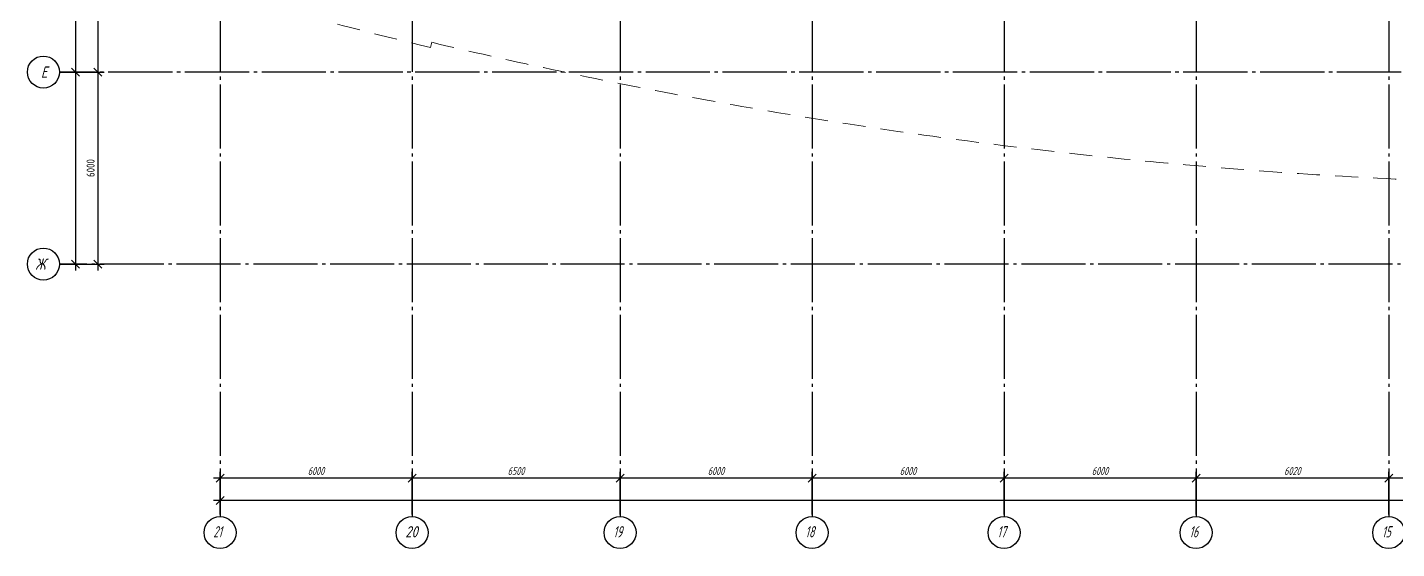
# Model space of a CAD drawing. Header units: millimetres. Extents: x 318 to 194121, y -24907 to 87574.
# Drawn here: x 24993 to 28544, y -7627 to -6275 of the extents above; entities that cross this region are included whole.
import ezdxf

# ---------------------------------------------------------------- set-up
doc = ezdxf.new("R2010")
doc.units = ezdxf.units.MM
doc.linetypes.add('ГОСТ 2.303 5', pattern=[24, 20, -1.5, 1, -1.5])
doc.linetypes.add('Сверху', pattern=[3.96875, 2.38125, -1.5875])
doc.layers.add('граница', color=7, linetype='Continuous', lineweight=0)
doc.layers.add('Оси и размеры по осям', color=7, linetype='Continuous', lineweight=9, transparency=0.5)
doc.styles.add('ГОСТ 2.304', font='CS_Gost2304.shx')
doc.styles.add('Стиль ГОСТ-В', font='gostw.shx', dxfattribs={"width": 0.8, "oblique": 15})
doc.dimstyles.new('СПДС', dxfattribs={"dimscale": 75, "dimtxt": 2.5, "dimasz": 2.5, "dimexe": 2, "dimexo": 0.625, "dimgap": 1, "dimtad": 1, "dimdec": 0, "dimrnd": 10, "dimtxsty": 'ГОСТ 2.304', "dimblk": 'OBLIQUE', "dimcen": 2.5, "dimdle": 2, "dimadec": 0, "dimazin": 2, "dimtfac": 0.75, "dimtdec": 0, "dimtmove": 1, "dimatfit": 3, "dimfxl": 1, "dimtfill": 1, "dimtolj": 1, "dimarcsym": 0})

# ---------------------------------------------------------------- blocks, each defined once
blk = doc.blocks.new('_OBLIQUE')
at = {"color": 0, "linetype": 'ByBlock'}
blk.add_line((-0.5, -0.5), (0.5, 0.5), dxfattribs=at)
blk = doc.blocks.new('*D158')
at = {"layer": 'Оси и размеры по осям', "color": 0, "lineweight": -2, "transparency": 16777216}
for p, q in [((-85324, 87397), (-85324, 80497)), ((-86524, 87197), (-85124, 87197)), ((-86524, 80697), (-85124, 80697))]:
    blk.add_line(p, q, dxfattribs=at)
at = {"layer": 'Оси и размеры по осям', "color": 0, "lineweight": -2, "transparency": 16777216, "xscale": 250, "yscale": 250, "zscale": 250}
for p, rotation in [((-85324, 87197), 90), ((-85324, 80697), 270)]:
    blk.add_blockref('_OBLIQUE', p, dxfattribs=dict(at, rotation=rotation))
at = {"layer": 'Оси и размеры по осям', "color": 0, "lineweight": 25, "transparency": 16777216, "insert": (-85549, 83947), "char_height": 250, "attachment_point": 5, "rotation": 90, "style": 'Стиль ГОСТ-В', "bg_fill": 3, "box_fill_scale": 1.1, "bg_fill_color": 256, "bg_fill_true_color": 13158600, "bg_fill_transparency": 0}
blk.add_mtext('\\A1;6500', dxfattribs=at)
blk = doc.blocks.new('*D161')
at = {"layer": 'Оси и размеры по осям', "color": 0, "lineweight": -2, "transparency": 16777216}
for p, q in [((-86524, 112697), (-85824, 112697)), ((-86024, 112897), (-86024, 80497)), ((-86524, 80697), (-85824, 80697))]:
    blk.add_line(p, q, dxfattribs=at)
at = {"layer": 'Оси и размеры по осям', "color": 0, "lineweight": -2, "transparency": 16777216, "xscale": 250, "yscale": 250, "zscale": 250}
for p, rotation in [((-86024, 112697), 90), ((-86024, 80697), 270)]:
    blk.add_blockref('_OBLIQUE', p, dxfattribs=dict(at, rotation=rotation))
at = {"layer": 'Оси и размеры по осям', "color": 0, "lineweight": 25, "transparency": 16777216, "insert": (-86249, 96697), "char_height": 250, "attachment_point": 5, "rotation": 90, "style": 'Стиль ГОСТ-В', "bg_fill": 3, "box_fill_scale": 1.1, "bg_fill_color": 256, "bg_fill_true_color": 13158600, "bg_fill_transparency": 0}
blk.add_mtext('\\A1;32000', dxfattribs=at)
blk = doc.blocks.new('*D251')
at = {"layer": 'Оси и размеры по осям', "color": 0, "lineweight": -2, "transparency": 16777216}
for p, q in [((81950, 238), (81950, -900)), ((82150, -700), (-200, -700)), ((0, -1138), (0, -500))]:
    blk.add_line(p, q, dxfattribs=at)
at = {"layer": 'Оси и размеры по осям', "color": 0, "lineweight": -2, "transparency": 16777216, "xscale": 250, "yscale": 250, "zscale": 250, "rotation": 180}
blk.add_blockref('_OBLIQUE', (0, -700), dxfattribs=at)
at = {"layer": 'Оси и размеры по осям', "color": 0, "lineweight": -2, "transparency": 16777216, "xscale": 250, "yscale": 250, "zscale": 250}
blk.add_blockref('_OBLIQUE', (81950, -700), dxfattribs=at)
at = {"layer": 'Оси и размеры по осям', "color": 0, "lineweight": 25, "transparency": 16777216, "insert": (40975, -475), "char_height": 250, "attachment_point": 5, "style": 'Стиль ГОСТ-В', "bg_fill": 3, "box_fill_scale": 1.1, "bg_fill_color": 256, "bg_fill_true_color": 13158600, "bg_fill_transparency": 0}
blk.add_mtext('\\A1;81950', dxfattribs=at)
blk = doc.blocks.new('*D260')
at = {"layer": 'Оси и размеры по осям', "color": 0, "lineweight": -2, "transparency": 16777216}
for p, q in [((30700, 0), (24300, 0)), ((24500, -1138), (24500, 200)), ((30500, -1138), (30500, 200))]:
    blk.add_line(p, q, dxfattribs=at)
at = {"layer": 'Оси и размеры по осям', "color": 0, "lineweight": -2, "transparency": 16777216, "xscale": 250, "yscale": 250, "zscale": 250, "rotation": 180}
blk.add_blockref('_OBLIQUE', (24500, 0), dxfattribs=at)
at = {"layer": 'Оси и размеры по осям', "color": 0, "lineweight": -2, "transparency": 16777216, "xscale": 250, "yscale": 250, "zscale": 250}
blk.add_blockref('_OBLIQUE', (30500, 0), dxfattribs=at)
at = {"layer": 'Оси и размеры по осям', "color": 0, "lineweight": 25, "transparency": 16777216, "insert": (27500, 225), "char_height": 250, "attachment_point": 5, "style": 'Стиль ГОСТ-В', "bg_fill": 3, "box_fill_scale": 1.1, "bg_fill_color": 256, "bg_fill_true_color": 13158600, "bg_fill_transparency": 0}
blk.add_mtext('\\A1;6000', dxfattribs=at)
blk = doc.blocks.new('*D261')
at = {"layer": 'Оси и размеры по осям', "color": 0, "lineweight": -2, "transparency": 16777216}
for p, q in [((43210, 0), (36320, 0)), ((36520, -1137.5), (36520, 200)), ((43010, -1137.5), (43010, 200))]:
    blk.add_line(p, q, dxfattribs=at)
at = {"layer": 'Оси и размеры по осям', "color": 0, "lineweight": -2, "transparency": 16777216, "xscale": 250, "yscale": 250, "zscale": 250, "rotation": 180}
blk.add_blockref('_OBLIQUE', (36520, 0), dxfattribs=at)
at = {"layer": 'Оси и размеры по осям', "color": 0, "lineweight": -2, "transparency": 16777216, "xscale": 250, "yscale": 250, "zscale": 250}
blk.add_blockref('_OBLIQUE', (43010, 0), dxfattribs=at)
at = {"layer": 'Оси и размеры по осям', "color": 0, "lineweight": 25, "transparency": 16777216, "insert": (39765, 225), "char_height": 250, "attachment_point": 5, "style": 'Стиль ГОСТ-В', "bg_fill": 3, "box_fill_scale": 1.1, "bg_fill_color": 256, "bg_fill_true_color": 13158600, "bg_fill_transparency": 0}
blk.add_mtext('\\A1;6490', dxfattribs=at)
blk = doc.blocks.new('*D262')
at = {"layer": 'Оси и размеры по осям', "color": 0, "lineweight": -2, "transparency": 16777216}
for p, q in [((36720, 0), (30300, 0)), ((30500, -1137.5), (30500, 200)), ((36520, -1137.5), (36520, 200))]:
    blk.add_line(p, q, dxfattribs=at)
at = {"layer": 'Оси и размеры по осям', "color": 0, "lineweight": -2, "transparency": 16777216, "xscale": 250, "yscale": 250, "zscale": 250, "rotation": 180}
blk.add_blockref('_OBLIQUE', (30500, 0), dxfattribs=at)
at = {"layer": 'Оси и размеры по осям', "color": 0, "lineweight": -2, "transparency": 16777216, "xscale": 250, "yscale": 250, "zscale": 250}
blk.add_blockref('_OBLIQUE', (36520, 0), dxfattribs=at)
at = {"layer": 'Оси и размеры по осям', "color": 0, "lineweight": 25, "transparency": 16777216, "insert": (33510, 225), "char_height": 250, "attachment_point": 5, "style": 'Стиль ГОСТ-В', "bg_fill": 3, "box_fill_scale": 1.1, "bg_fill_color": 256, "bg_fill_true_color": 13158600, "bg_fill_transparency": 0}
blk.add_mtext('\\A1;6020', dxfattribs=at)
blk = doc.blocks.new('*D263')
at = {"layer": 'Оси и размеры по осям', "color": 0, "lineweight": -2, "transparency": 16777216}
for p, q in [((24700, 0), (18300, 0)), ((18500, -1138), (18500, 200)), ((24500, -1138), (24500, 200))]:
    blk.add_line(p, q, dxfattribs=at)
at = {"layer": 'Оси и размеры по осям', "color": 0, "lineweight": -2, "transparency": 16777216, "xscale": 250, "yscale": 250, "zscale": 250, "rotation": 180}
blk.add_blockref('_OBLIQUE', (18500, 0), dxfattribs=at)
at = {"layer": 'Оси и размеры по осям', "color": 0, "lineweight": -2, "transparency": 16777216, "xscale": 250, "yscale": 250, "zscale": 250}
blk.add_blockref('_OBLIQUE', (24500, 0), dxfattribs=at)
at = {"layer": 'Оси и размеры по осям', "color": 0, "lineweight": 25, "transparency": 16777216, "insert": (21500, 225), "char_height": 250, "attachment_point": 5, "style": 'Стиль ГОСТ-В', "bg_fill": 3, "box_fill_scale": 1.1, "bg_fill_color": 256, "bg_fill_true_color": 13158600, "bg_fill_transparency": 0}
blk.add_mtext('\\A1;6000', dxfattribs=at)
blk = doc.blocks.new('*D264')
at = {"layer": 'Оси и размеры по осям', "color": 0, "lineweight": -2, "transparency": 16777216}
for p, q in [((12700, 0), (5800, 0)), ((6000, -1137.5), (6000, 200)), ((12500, -1137.5), (12500, 200))]:
    blk.add_line(p, q, dxfattribs=at)
at = {"layer": 'Оси и размеры по осям', "color": 0, "lineweight": -2, "transparency": 16777216, "xscale": 250, "yscale": 250, "zscale": 250, "rotation": 180}
blk.add_blockref('_OBLIQUE', (6000, 0), dxfattribs=at)
at = {"layer": 'Оси и размеры по осям', "color": 0, "lineweight": -2, "transparency": 16777216, "xscale": 250, "yscale": 250, "zscale": 250}
blk.add_blockref('_OBLIQUE', (12500, 0), dxfattribs=at)
at = {"layer": 'Оси и размеры по осям', "color": 0, "lineweight": 25, "transparency": 16777216, "insert": (9250, 225), "char_height": 250, "attachment_point": 5, "style": 'Стиль ГОСТ-В', "bg_fill": 3, "box_fill_scale": 1.1, "bg_fill_color": 256, "bg_fill_true_color": 13158600, "bg_fill_transparency": 0}
blk.add_mtext('\\A1;6500', dxfattribs=at)
blk = doc.blocks.new('*D265')
at = {"layer": 'Оси и размеры по осям', "color": 0, "lineweight": -2, "transparency": 16777216}
for p, q in [((18700, 0), (12300, 0)), ((12500, -1137.5), (12500, 200)), ((18500, -1137.5), (18500, 200))]:
    blk.add_line(p, q, dxfattribs=at)
at = {"layer": 'Оси и размеры по осям', "color": 0, "lineweight": -2, "transparency": 16777216, "xscale": 250, "yscale": 250, "zscale": 250, "rotation": 180}
blk.add_blockref('_OBLIQUE', (12500, 0), dxfattribs=at)
at = {"layer": 'Оси и размеры по осям', "color": 0, "lineweight": -2, "transparency": 16777216, "xscale": 250, "yscale": 250, "zscale": 250}
blk.add_blockref('_OBLIQUE', (18500, 0), dxfattribs=at)
at = {"layer": 'Оси и размеры по осям', "color": 0, "lineweight": 25, "transparency": 16777216, "insert": (15500, 225), "char_height": 250, "attachment_point": 5, "style": 'Стиль ГОСТ-В', "bg_fill": 3, "box_fill_scale": 1.1, "bg_fill_color": 256, "bg_fill_true_color": 13158600, "bg_fill_transparency": 0}
blk.add_mtext('\\A1;6000', dxfattribs=at)
blk = doc.blocks.new('*D269')
at = {"layer": 'Оси и размеры по осям', "color": 0, "lineweight": -2, "transparency": 16777216}
for p, q in [((6200, 0), (-200, 0)), ((0, -1137.5), (0, 200)), ((6000, -1137.5), (6000, 200))]:
    blk.add_line(p, q, dxfattribs=at)
at = {"layer": 'Оси и размеры по осям', "color": 0, "lineweight": -2, "transparency": 16777216, "xscale": 250, "yscale": 250, "zscale": 250, "rotation": 180}
blk.add_blockref('_OBLIQUE', (0, 0), dxfattribs=at)
at = {"layer": 'Оси и размеры по осям', "color": 0, "lineweight": -2, "transparency": 16777216, "xscale": 250, "yscale": 250, "zscale": 250}
blk.add_blockref('_OBLIQUE', (6000, 0), dxfattribs=at)
at = {"layer": 'Оси и размеры по осям', "color": 0, "lineweight": 25, "transparency": 16777216, "insert": (3000, 225), "char_height": 250, "attachment_point": 5, "style": 'Стиль ГОСТ-В', "bg_fill": 3, "box_fill_scale": 1.1, "bg_fill_color": 256, "bg_fill_true_color": 13158600, "bg_fill_transparency": 0}
blk.add_mtext('\\A1;6000', dxfattribs=at)
blk = doc.blocks.new('*D271')
at = {"layer": 'Оси и размеры по осям', "color": 0, "lineweight": -2, "transparency": 16777216}
for p, q in [((-3819, 19391), (-3819, 12491)), ((-5019, 19191), (-3619, 19191)), ((-5019, 12691), (-3619, 12691))]:
    blk.add_line(p, q, dxfattribs=at)
at = {"layer": 'Оси и размеры по осям', "color": 0, "lineweight": -2, "transparency": 16777216, "xscale": 250, "yscale": 250, "zscale": 250}
for p, rotation in [((-3819, 19191), 90), ((-3819, 12691), 270)]:
    blk.add_blockref('_OBLIQUE', p, dxfattribs=dict(at, rotation=rotation))
at = {"layer": 'Оси и размеры по осям', "color": 0, "lineweight": 25, "transparency": 16777216, "insert": (-4044, 15941), "char_height": 250, "attachment_point": 5, "rotation": 90, "style": 'Стиль ГОСТ-В', "bg_fill": 3, "box_fill_scale": 1.1, "bg_fill_color": 256, "bg_fill_true_color": 13158600, "bg_fill_transparency": 0}
blk.add_mtext('\\A1;6500', dxfattribs=at)
blk = doc.blocks.new('*D274')
at = {"layer": 'Оси и размеры по осям', "color": 0, "lineweight": -2, "transparency": 16777216}
for p, q in [((-4957, 44691), (-4319, 44691)), ((-4519, 44891), (-4519, 6491)), ((-4957, 6691), (-4319, 6691))]:
    blk.add_line(p, q, dxfattribs=at)
at = {"layer": 'Оси и размеры по осям', "color": 0, "lineweight": -2, "transparency": 16777216, "xscale": 250, "yscale": 250, "zscale": 250}
for p, rotation in [((-4519, 44691), 90), ((-4519, 6691), 270)]:
    blk.add_blockref('_OBLIQUE', p, dxfattribs=dict(at, rotation=rotation))
at = {"layer": 'Оси и размеры по осям', "color": 0, "lineweight": 25, "transparency": 16777216, "insert": (-4744, 24638), "char_height": 250, "attachment_point": 5, "rotation": 90, "style": 'Стиль ГОСТ-В', "bg_fill": 3, "box_fill_scale": 1.1, "bg_fill_color": 256, "bg_fill_true_color": 13158600, "bg_fill_transparency": 0}
blk.add_mtext('\\A1;38000', dxfattribs=at)
blk = doc.blocks.new('*D249')
at = {"layer": 'Оси и размеры по осям', "color": 0, "lineweight": -2, "ltscale": 100, "transparency": 16777216}
for p, q in [((-3819, 12891), (-3819, 6491)), ((-4957, 12691), (-3619, 12691)), ((-5019, 6691), (-3619, 6691))]:
    blk.add_line(p, q, dxfattribs=at)
at = {"layer": 'Оси и размеры по осям', "color": 0, "lineweight": -2, "ltscale": 100, "transparency": 16777216, "xscale": 250, "yscale": 250, "zscale": 250}
for p, rotation in [((-3819, 12691), 90), ((-3819, 6691), 270)]:
    blk.add_blockref('_OBLIQUE', p, dxfattribs=dict(at, rotation=rotation))
at = {"layer": 'Оси и размеры по осям', "color": 0, "lineweight": 25, "ltscale": 100, "transparency": 16777216, "insert": (-4044, 9691), "char_height": 250, "attachment_point": 5, "rotation": 90, "style": 'ГОСТ 2.304', "bg_fill": 3, "box_fill_scale": 1.1, "bg_fill_color": 256, "bg_fill_true_color": 13158600, "bg_fill_transparency": 0}
blk.add_mtext('\\A1;6000', dxfattribs=at)
blk = doc.blocks.new('отм 0.000')
at = {"layer": 'граница', "linetype": 'Сверху', "ltscale": 300, "elevation": 42}
blk.add_lwpolyline([(82165, 45071.3), (5620, 45071.3), (5620, 39076.3), (-385.7, 39076.3), (-3203.6, 16109.2, 0.0132911), (6577.4, 13457.9), (6616.6, 13621.1, 0.1077759), (76274.8, 12269), (76279.8, 12243.8), (79199.3, 13006.6), (77983.5, 18218.2), (82165, 18218.2), (82165, 45071.3)], format="xyb", close=True, dxfattribs=at)
blk.add_lwpolyline([(82165, 45071.3), (5620, 45071.3), (5620, 39076.3), (-385.7, 39076.3), (-3203.6, 16109.2, 0.0132911), (6577.4, 13457.9), (6616.6, 13621.1, 0.1077759), (76274.8, 12269), (76279.8, 12243.8), (79199.3, 13006.6), (77983.5, 18218.2), (82165, 18218.2), (82165, 45071.3)], format="xyb", close=True, dxfattribs=at)
at = {"layer": 'Оси и размеры по осям', "linetype": 'ГОСТ 2.303 5', "lineweight": 25, "ltscale": 100}
blk.add_line((0, 45901.3, 42), (0, -1200, -1.1), dxfattribs=at)
at = {"layer": 'Оси и размеры по осям', "linetype": 'Continuous', "lineweight": 25, "ltscale": 100}
blk.add_circle((-5519.3, 12691.3, 130.8), 500, dxfattribs=at)
at = {"layer": 'Оси и размеры по осям', "linetype": 'Continuous', "lineweight": 25, "ltscale": 100, "char_height": 350, "width": 336.841, "attachment_point": 1, "style": 'Стиль ГОСТ-В'}
for s, insert in [('\\FCS_Gost2304.shx;\\W1.0000000000;\\T1.0000000000;\\o\\lЕ', (-5598, 12866.3, 130.8)), ('\\FCS_Gost2304.shx;\\W1.0000000000;\\T1.0000000000;\\o\\lЕ', (-5598, 12866.3, 130.8)), ('{\\Fcs_gost2304|c204;\\W1;Ж}', (-5772.2, 6866.3, 58.2)), ('{\\Fcs_gost2304|c204;21}', (-210, -1497.9, -1.1)), ('\\FCS_Gost2304.shx;\\W1.0000000000;\\T1.0000000000;\\o\\l20', (5790, -1497.9, -1.1)), ('{\\Fcs_gost2304|c204;19}', (12290, -1497.9, -1.1)), ('{\\Fcs_gost2304|c204;18}', (18290, -1497.9, -1.1)), ('{\\Fcs_gost2304|c204;17}', (24289.5, -1497.9, -1.1)), ('{\\Fcs_gost2304|c204;16}', (30290, -1497.9, -1.1)), ('{\\Fcs_gost2304|c204;15}', (36310, -1497.9, -1.1))]:
    blk.add_mtext(s, dxfattribs=dict(at, insert=insert))
at = {"layer": 'Оси и размеры по осям', "lineweight": 25}
dim = blk.add_linear_dim(base=(-3819.3, 12691.3, 130.8), p1=(-5081.8, 19191.3, 42), p2=(-5081.8, 12691.3, 42), angle=90, dimstyle='СПДС', override={"dimscale": 100, "dimtxsty": 'Стиль ГОСТ-В'}, dxfattribs=at)
dim.commit()
dim.dimension.update_dxf_attribs({"geometry": '*D158', "text_midpoint": (-4044.3, 15941.3, 130.8), "insert": (81504.7, -68006)})
dim = blk.add_linear_dim(base=(0, -700, 130.8), p1=(81950, 300, 0.1), p2=(0, -1200, 42), angle=180, dimstyle='СПДС', override={"dimscale": 100, "dimtxsty": 'Стиль ГОСТ-В'}, dxfattribs=at)
dim.commit()
dim.dimension.update_dxf_attribs({"geometry": '*D251', "text_midpoint": (40975, -475, 130.8)})
at = {"layer": 'Оси и размеры по осям', "linetype": 'Continuous', "lineweight": 25, "ltscale": 100}
blk.add_circle((6000, -1700, -1.1), 500, dxfattribs=at)
at = {"layer": 'Оси и размеры по осям', "lineweight": 25}
dim = blk.add_linear_dim(base=(-4519.3, 12691.3, 130.8), p1=(-5081.8, 44691.3, 42), p2=(-5081.8, 12691.3, 42), angle=90, dimstyle='СПДС', override={"dimscale": 100, "dimtxsty": 'Стиль ГОСТ-В'}, dxfattribs=at)
dim.commit()
dim.dimension.update_dxf_attribs({"geometry": '*D161', "text_midpoint": (-4744.3, 28691.3, 130.8), "insert": (81504.7, -68006)})
for base, p1, p2, picture, middle in [((24499.5284, 0, 130.77), (30500, -1200, 42.0279), (24499.5284, -1200, 42.0279), '*D260', (27499.7642, 225, 130.77)), ((36520, 0, 130.8), (43010, -1200, 42), (36520, -1200, 42), '*D261', (39765, 225, 130.8))]:
    dim = blk.add_linear_dim(base=base, p1=p1, p2=p2, angle=180, dimstyle='СПДС', override={"dimscale": 100, "dimtxsty": 'Стиль ГОСТ-В'}, dxfattribs=at)
    dim.commit()
    dim.dimension.update_dxf_attribs({"geometry": picture, "text_midpoint": middle})
at = {"layer": 'Оси и размеры по осям', "linetype": 'ГОСТ 2.303 5', "lineweight": 25, "ltscale": 100}
blk.add_line((116111.6, 12691.3, 42), (-5019.3, 12691.3, 130.8), dxfattribs=at)
at = {"layer": 'Оси и размеры по осям', "linetype": 'Continuous', "lineweight": 25, "ltscale": 100}
blk.add_circle((-5519.3, 12691.3, 130.8), 500, dxfattribs=at)
at = {"layer": 'Оси и размеры по осям', "lineweight": 25}
for base, p1, p2, picture, middle in [((6000, 0, 130.8), (12500, -1200, 42), (6000, -1200, 42), '*D264', (9250, 225, 130.8)), ((18500, 0, 130.77), (24499.5284, -1200, 42.0279), (18500, -1200, 42.0279), '*D263', (21499.7642, 225, 130.77)), ((30500, 0, 130.8), (36520, -1200, 42), (30500, -1200, 42), '*D262', (33510, 225, 130.8))]:
    dim = blk.add_linear_dim(base=base, p1=p1, p2=p2, angle=180, dimstyle='СПДС', override={"dimscale": 100, "dimtxsty": 'Стиль ГОСТ-В'}, dxfattribs=at)
    dim.commit()
    dim.dimension.update_dxf_attribs({"geometry": picture, "text_midpoint": middle})
at = {"layer": 'Оси и размеры по осям', "linetype": 'ГОСТ 2.303 5', "lineweight": 25, "ltscale": 100}
for p, q in [((24499.5, 45901.3, 42), (24499.5, -1200, -1.1)), ((30500, 45901.3, 42), (30500, -1200, -1.1)), ((36520, 45901.3, 42), (36520, -1200, -1.1))]:
    blk.add_line(p, q, dxfattribs=at)
at = {"layer": 'Оси и размеры по осям', "linetype": 'Continuous', "lineweight": 25, "ltscale": 100}
for centre in [(24499.5, -1700, -1.1), (30500, -1700, -1.1), (36520, -1700, -1.1)]:
    blk.add_circle(centre, 500, dxfattribs=at)
at = {"layer": 'Оси и размеры по осям', "lineweight": 25}
for base, p1, p2, angle, picture, middle in [((-3819.3, 12691.3, 130.8), (-5081.8, 19191.3, 42), (-5081.8, 12691.3, 42), 90, '*D271', (-4044.3, 15941.3, 130.8)), ((0, 0, 130.8), (6000, -1200, 42), (0, -1200, 42), 180, '*D269', (3000, 225, 130.8)), ((12500, 0, 130.8), (18500, -1200, 42), (12500, -1200, 42), 180, '*D265', (15500, 225, 130.8))]:
    dim = blk.add_linear_dim(base=base, p1=p1, p2=p2, angle=angle, dimstyle='СПДС', override={"dimscale": 100, "dimtxsty": 'Стиль ГОСТ-В'}, dxfattribs=at)
    dim.commit()
    dim.dimension.update_dxf_attribs({"geometry": picture, "text_midpoint": middle})
at = {"layer": 'Оси и размеры по осям', "linetype": 'ГОСТ 2.303 5', "lineweight": 25, "ltscale": 100}
for p, q in [((0, 45901.3, 42), (0, -1200, -1.1)), ((6000, 45901.3, 42), (6000, -1200, -1.1)), ((12500, 45901.3, 42), (12500, -1200, -1.1)), ((18500, 45901.3, 42), (18500, -1200, -1.1))]:
    blk.add_line(p, q, dxfattribs=at)
at = {"layer": 'Оси и размеры по осям', "linetype": 'Continuous', "lineweight": 25, "ltscale": 100}
for centre in [(0, -1700, -1.1), (12500, -1700, -1.1), (18500, -1700, -1.1)]:
    blk.add_circle(centre, 500, dxfattribs=at)
at = {"layer": 'Оси и размеры по осям', "lineweight": 25}
dim = blk.add_linear_dim(base=(-4519.3, 6691.3, 130.8), p1=(-5019.3, 44691.3, 130.8), p2=(-5019.3, 6691.3, 58.2), angle=90, dimstyle='СПДС', override={"dimscale": 100, "dimtxsty": 'Стиль ГОСТ-В'}, dxfattribs=at)
dim.commit()
dim.dimension.update_dxf_attribs({"geometry": '*D274', "text_midpoint": (-4519.3, 24638.1, 130.8), "dimtype": 128})
at = {"layer": 'Оси и размеры по осям', "linetype": 'ГОСТ 2.303 5', "lineweight": 25, "ltscale": 100}
blk.add_line((116101.6, 12691.3, 42), (-5019.3, 12691.3, 130.8), dxfattribs=at)
at = {"layer": 'Оси и размеры по осям', "lineweight": 25, "ltscale": 100}
dim = blk.add_linear_dim(base=(-3819.3, 6691.3, 58.2), p1=(-5019.3, 12691.3, 58.2), p2=(-5081.8, 6691.3, 13.8), angle=90, dimstyle='СПДС', override={"dimscale": 100}, dxfattribs=at)
dim.commit()
dim.dimension.update_dxf_attribs({"geometry": '*D249', "text_midpoint": (-4044.3, 9691.3, 58.2)})
at = {"layer": 'Оси и размеры по осям', "linetype": 'ГОСТ 2.303 5', "lineweight": 25, "ltscale": 100}
blk.add_line((115842.8, 6691.3, -90.3), (-5019.3, 6691.3, 58.2), dxfattribs=at)
at = {"layer": 'Оси и размеры по осям', "linetype": 'Continuous', "lineweight": 25, "ltscale": 100}
blk.add_circle((-5519.3, 6691.3, 58.2), 500, dxfattribs=at)

msp = doc.modelspace()

# ---------------------------------------------------------------- block references
at = {"xscale": 0.08298810776376846, "yscale": 0.08298810776376846, "zscale": 0.08298810776376846}
msp.add_blockref('отм 0.000', (25492.7, -7444, 223.6), dxfattribs=at)

doc.saveas('drawing.dxf')
